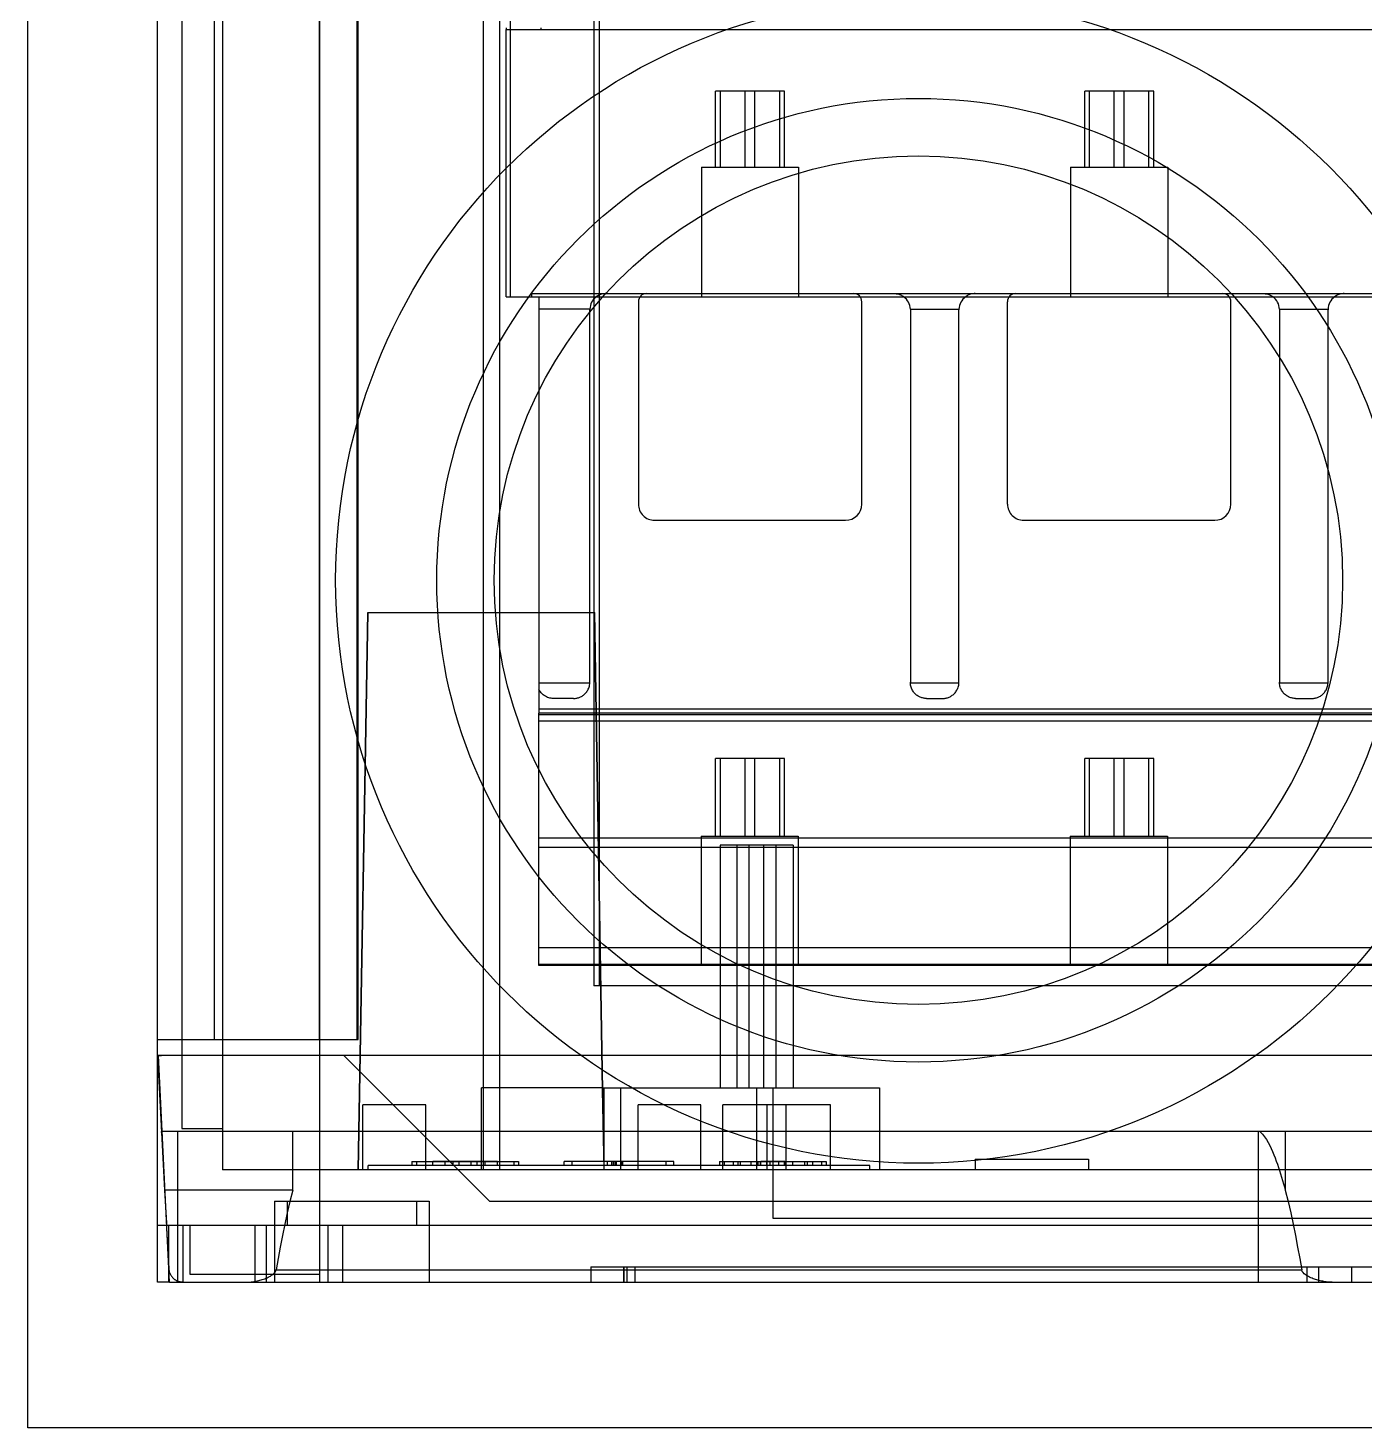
# Model space of a CAD drawing. Extents: x 0 to 226, y 0 to 271.
# Drawn here: x 0 to 82.5, y 0 to 86.4 of the extents above; entities that cross this region are included whole.
import ezdxf

# ---------------------------------------------------------------- set-up
doc = ezdxf.new("R2010")
doc.units = 0
doc.layers.add('-15N-THT. THIẾT BỊ ĐÓNG MỞ', color=40, linetype='CONTINUOUS')

# ---------------------------------------------------------------- blocks, each defined once
blk = doc.blocks.new('06 - N - SC VSD CHIẾU TRÊN ATV630D30~D45N4')
at = {"layer": '-15N-THT. THIẾT BỊ ĐÓNG MỞ'}
for p, q in [((-113.005, -271), (-113.005, -122.15)), ((-105, -262), (-105, -129)), ((-78.048, -129), (-78.048, -243.7)), ((-103.5, -131.85), (-103.5, -248)), ((-101.491, -247), (-101.491, -131.85)), ((-101.491, -247), (-101.491, -131.85)), ((-100.991, -131.85), (-100.991, -255.05)), ((-95, -131.5), (-95, -262)), ((-94.992, -247), (-94.992, -131.85)), ((-92.671, -247), (-92.671, -131.85)), ((-92.61, -247), (-92.61, -131.85)), ((-84.884, -131.85), (-84.884, -255.05)), ((-83.884, -131.85), (-83.884, -255.05)), ((-83.221, -152.15), (-83.221, -201.15)), ((-77.714, -153.712), (-77.714, -243.7)), ((-83.471, -201.15), (-83.471, -184.65)), ((-83.471, -184.65), (101.088, -184.65)), ((-81.3, -184.65), (-81.3, -184.55)), ((-81.3, -184.65), (-81.3, -184.65)), ((-66.267, -188.45), (-70.533, -188.45)), ((-70.533, -193.15), (-70.533, -188.45)), ((-70.233, -193.15), (-70.233, -188.45)), ((-68.701, -193.15), (-68.701, -188.45)), ((-68.099, -193.15), (-68.099, -188.45)), ((-66.567, -193.15), (-66.567, -188.45)), ((-66.267, -193.15), (-66.267, -188.45)), ((-43.467, -188.45), (-47.733, -188.45)), ((-47.733, -193.15), (-47.733, -188.45)), ((-47.433, -193.15), (-47.433, -188.45)), ((-45.901, -193.15), (-45.901, -188.45)), ((-45.299, -193.15), (-45.299, -188.45)), ((-43.767, -193.15), (-43.767, -188.45)), ((-43.467, -193.15), (-43.467, -188.45)), ((-71.4, -193.15), (-65.4, -193.15)), ((-71.4, -193.15), (-71.4, -201.15)), ((-65.4, -193.15), (-65.4, -201.15)), ((-48.6, -193.15), (-42.6, -193.15)), ((-48.6, -193.15), (-48.6, -201.15)), ((-42.6, -193.15), (-42.6, -201.15)), ((-83.471, -201.15), (101.088, -201.15)), ((-81.9, -200.95), (13.1, -200.95)), ((-81.9, -200.95), (-81.9, -201.15)), ((-81.9, -201.15), (-81.9, -201.15)), ((-81.45, -201.15), (-81.45, -201.15)), ((-81.45, -201.15), (-81.45, -226.85)), ((-77.849, -201.114), (-77.9, -201.15)), ((-77.9, -201.15), (-77.9, -201.15)), ((-77.798, -201.082), (-77.849, -201.114)), ((-77.745, -201.054), (-77.798, -201.082)), ((-77.691, -201.029), (-77.745, -201.054)), ((-77.637, -201.008), (-77.691, -201.029)), ((-77.581, -200.99), (-77.637, -201.008)), ((-77.526, -200.975), (-77.581, -200.99)), ((-77.47, -200.964), (-77.526, -200.975)), ((-77.413, -200.956), (-77.47, -200.964)), ((-77.357, -200.952), (-77.413, -200.956)), ((-77.3, -200.95), (-77.357, -200.952)), ((-77.3, -200.95), (-77.3, -200.95)), ((-74.8, -200.95), (-74.8, -200.95)), ((-62, -200.95), (-62, -200.95)), ((-59.5, -200.95), (-59.5, -200.95)), ((-59.5, -200.95), (-59.443, -200.952)), ((-59.443, -200.952), (-59.387, -200.956)), ((-59.387, -200.956), (-59.33, -200.964)), ((-59.33, -200.964), (-59.274, -200.975)), ((-59.274, -200.975), (-59.219, -200.99)), ((-59.219, -200.99), (-59.163, -201.008)), ((-59.163, -201.008), (-59.109, -201.029)), ((-59.109, -201.029), (-59.055, -201.054)), ((-59.055, -201.054), (-59.002, -201.082)), ((-59.002, -201.082), (-58.951, -201.114)), ((-58.951, -201.114), (-58.9, -201.15)), ((-58.9, -201.15), (-58.9, -201.15)), ((-55.049, -201.114), (-55.1, -201.15)), ((-55.1, -201.15), (-55.1, -201.15)), ((-54.998, -201.082), (-55.049, -201.114)), ((-54.945, -201.054), (-54.998, -201.082)), ((-54.891, -201.029), (-54.945, -201.054)), ((-54.837, -201.008), (-54.891, -201.029)), ((-54.781, -200.99), (-54.837, -201.008)), ((-54.726, -200.975), (-54.781, -200.99)), ((-54.67, -200.964), (-54.726, -200.975)), ((-54.613, -200.956), (-54.67, -200.964)), ((-54.557, -200.952), (-54.613, -200.956)), ((-54.5, -200.95), (-54.557, -200.952)), ((-54.5, -200.95), (-54.5, -200.95)), ((-52, -200.95), (-52, -200.95)), ((-39.2, -200.95), (-39.2, -200.95)), ((-36.7, -200.95), (-36.7, -200.95)), ((-36.7, -200.95), (-36.643, -200.952)), ((-36.643, -200.952), (-36.587, -200.956)), ((-36.587, -200.956), (-36.53, -200.964)), ((-36.53, -200.964), (-36.474, -200.975)), ((-36.474, -200.975), (-36.419, -200.99)), ((-36.419, -200.99), (-36.363, -201.008)), ((-36.363, -201.008), (-36.309, -201.029)), ((-36.309, -201.029), (-36.255, -201.054)), ((-36.255, -201.054), (-36.202, -201.082)), ((-36.202, -201.082), (-36.151, -201.114)), ((-36.151, -201.114), (-36.1, -201.15)), ((-36.1, -201.15), (-36.1, -201.15)), ((-32.249, -201.114), (-32.3, -201.15)), ((-32.3, -201.15), (-32.3, -201.15)), ((-32.198, -201.082), (-32.249, -201.114)), ((-32.145, -201.054), (-32.198, -201.082)), ((-32.091, -201.029), (-32.145, -201.054)), ((-32.037, -201.008), (-32.091, -201.029)), ((-31.981, -200.99), (-32.037, -201.008)), ((-31.926, -200.975), (-31.981, -200.99)), ((-31.87, -200.964), (-31.926, -200.975)), ((-31.813, -200.956), (-31.87, -200.964)), ((-31.757, -200.952), (-31.813, -200.956)), ((-31.7, -200.95), (-31.757, -200.952)), ((-31.7, -200.95), (-31.7, -200.95)), ((-78.299, -201.915), (-81.45, -201.915)), ((-78.299, -201.915), (-78.3, -201.92)), ((-78.3, -201.92), (-78.3, -201.925)), ((-78.3, -201.925), (-78.3, -201.93)), ((-78.3, -201.93), (-78.3, -201.935)), ((-78.3, -201.935), (-78.3, -201.94)), ((-78.3, -201.94), (-78.3, -201.945)), ((-78.3, -201.945), (-78.3, -201.95)), ((-78.3, -224.95), (-78.3, -201.95)), ((-78.3, -201.95), (-78.3, -201.95)), ((-75.3, -201.45), (-75.3, -213.95)), ((-75.3, -201.45), (-75.3, -201.45)), ((-75.3, -201.95), (-75.3, -201.95)), ((-61.5, -201.45), (-61.5, -201.45)), ((-61.5, -213.95), (-61.5, -201.45)), ((-61.5, -201.95), (-61.5, -201.95)), ((-58.501, -201.915), (-55.499, -201.915)), ((-58.501, -201.915), (-58.5, -201.92)), ((-58.5, -201.92), (-58.5, -201.925)), ((-58.5, -201.925), (-58.5, -201.93)), ((-58.5, -201.93), (-58.5, -201.935)), ((-58.5, -201.935), (-58.5, -201.94)), ((-58.5, -201.94), (-58.5, -201.945)), ((-58.5, -201.945), (-58.5, -201.95)), ((-58.5, -201.95), (-58.5, -224.95)), ((-58.5, -201.95), (-58.5, -201.95)), ((-55.499, -201.915), (-55.5, -201.92)), ((-55.5, -201.92), (-55.5, -201.925)), ((-55.5, -201.925), (-55.5, -201.93)), ((-55.5, -201.93), (-55.5, -201.935)), ((-55.5, -201.935), (-55.5, -201.94)), ((-55.5, -201.94), (-55.5, -201.945)), ((-55.5, -201.945), (-55.5, -201.95)), ((-55.5, -224.95), (-55.5, -201.95)), ((-55.5, -201.95), (-55.5, -201.95)), ((-52.5, -213.95), (-52.5, -201.45)), ((-52.5, -201.45), (-52.5, -201.45)), ((-38.7, -201.45), (-38.7, -201.45)), ((-38.7, -213.95), (-38.7, -201.45)), ((-38.7, -201.95), (-38.7, -201.95)), ((-35.701, -201.915), (-32.699, -201.915)), ((-35.701, -201.915), (-35.7, -201.92)), ((-35.7, -201.92), (-35.7, -201.925)), ((-35.7, -201.925), (-35.7, -201.93)), ((-35.7, -201.93), (-35.7, -201.935)), ((-35.7, -201.935), (-35.7, -201.94)), ((-35.7, -201.94), (-35.7, -201.945)), ((-35.7, -201.945), (-35.7, -201.95)), ((-35.7, -201.95), (-35.7, -224.95)), ((-35.7, -201.95), (-35.7, -201.95)), ((-32.699, -201.915), (-32.7, -201.92)), ((-32.7, -201.92), (-32.7, -201.925)), ((-32.7, -201.925), (-32.7, -201.93)), ((-32.7, -201.93), (-32.7, -201.935)), ((-32.7, -201.935), (-32.7, -201.94)), ((-32.7, -201.94), (-32.7, -201.945)), ((-32.7, -201.945), (-32.7, -201.95)), ((-32.7, -224.95), (-32.7, -201.95)), ((-32.7, -201.95), (-32.7, -201.95)), ((-75.3, -213.95), (-75.3, -213.95)), ((-61.5, -213.95), (-61.5, -213.95)), ((-52.5, -213.95), (-52.5, -213.95)), ((-38.7, -213.95), (-38.7, -213.95)), ((-74.3, -214.95), (-62.5, -214.95)), ((-74.3, -214.95), (-74.3, -214.95)), ((-62.5, -214.95), (-62.5, -214.95)), ((-51.5, -214.95), (-39.7, -214.95)), ((-51.5, -214.95), (-51.5, -214.95)), ((-39.7, -214.95), (-39.7, -214.95)), ((-94, -218.65), (-94, -218.65)), ((-87.75, -218.65), (-87.75, -218.65)), ((-84.2, -218.65), (-84.2, -218.65)), ((-31.8, -218.65), (-31.8, -218.65)), ((-92.606, -255.05), (-92.005, -220.65)), ((-92.591, -255.05), (-92, -220.65)), ((-92.005, -220.65), (-92.005, -220.65)), ((-92.005, -220.65), (-92, -220.65)), ((-92, -220.65), (-92, -220.65)), ((-92, -220.65), (-78, -220.65)), ((-78.005, -220.65), (-78.005, -220.65)), ((-77.922, -225.564), (-78.005, -220.65)), ((-78, -220.65), (-78, -220.65)), ((-77.916, -225.564), (-78, -220.65)), ((-81.45, -224.985), (-78.301, -224.985)), ((-81.406, -225.467), (-81.45, -225.386)), ((-81.45, -225.386), (-81.45, -225.386)), ((-81.356, -225.542), (-81.406, -225.467)), ((-81.301, -225.61), (-81.356, -225.542)), ((-81.242, -225.671), (-81.301, -225.61)), ((-78.602, -225.666), (-78.562, -225.625)), ((-78.562, -225.625), (-78.524, -225.58)), ((-78.524, -225.58), (-78.488, -225.533)), ((-78.488, -225.533), (-78.454, -225.483)), ((-78.454, -225.483), (-78.423, -225.43)), ((-78.423, -225.43), (-78.394, -225.373)), ((-78.394, -225.373), (-78.369, -225.314)), ((-78.369, -225.314), (-78.347, -225.252)), ((-78.347, -225.252), (-78.329, -225.188)), ((-78.329, -225.188), (-78.315, -225.122)), ((-78.315, -225.122), (-78.305, -225.054)), ((-78.305, -225.054), (-78.301, -224.985)), ((-78.301, -224.985), (-78.3, -224.98)), ((-78.3, -224.955), (-78.3, -224.95)), ((-78.3, -224.95), (-78.3, -224.95)), ((-78.3, -224.96), (-78.3, -224.955)), ((-78.3, -224.965), (-78.3, -224.96)), ((-78.3, -224.97), (-78.3, -224.965)), ((-78.3, -224.975), (-78.3, -224.97)), ((-78.3, -224.98), (-78.3, -224.975)), ((-77.839, -230.479), (-77.922, -225.564)), ((-77.831, -230.479), (-77.916, -225.564)), ((-58.5, -224.956), (-58.5, -224.95)), ((-58.5, -224.95), (-58.5, -224.95)), ((-58.5, -224.962), (-58.5, -224.956)), ((-58.5, -224.967), (-58.5, -224.962)), ((-58.5, -224.973), (-58.5, -224.967)), ((-58.5, -224.979), (-58.5, -224.973)), ((-58.499, -224.985), (-58.5, -224.979)), ((-58.495, -225.054), (-58.499, -224.985)), ((-58.499, -224.985), (-55.501, -224.985)), ((-58.485, -225.122), (-58.495, -225.054)), ((-58.471, -225.188), (-58.485, -225.122)), ((-58.453, -225.252), (-58.471, -225.188)), ((-58.431, -225.314), (-58.453, -225.252)), ((-58.406, -225.373), (-58.431, -225.314)), ((-58.377, -225.43), (-58.406, -225.373)), ((-58.346, -225.483), (-58.377, -225.43)), ((-58.312, -225.533), (-58.346, -225.483)), ((-58.276, -225.58), (-58.312, -225.533)), ((-58.238, -225.625), (-58.276, -225.58)), ((-58.198, -225.666), (-58.238, -225.625)), ((-55.778, -225.642), (-55.738, -225.598)), ((-55.738, -225.598), (-55.7, -225.55)), ((-55.7, -225.55), (-55.664, -225.499)), ((-55.664, -225.499), (-55.631, -225.444)), ((-55.631, -225.444), (-55.6, -225.387)), ((-55.6, -225.387), (-55.573, -225.326)), ((-55.573, -225.326), (-55.55, -225.262)), ((-55.55, -225.262), (-55.531, -225.196)), ((-55.531, -225.196), (-55.516, -225.127)), ((-55.516, -225.127), (-55.506, -225.056)), ((-55.506, -225.056), (-55.501, -224.985)), ((-55.501, -224.985), (-55.5, -224.98)), ((-55.5, -224.955), (-55.5, -224.95)), ((-55.5, -224.95), (-55.5, -224.95)), ((-55.5, -224.96), (-55.5, -224.955)), ((-55.5, -224.965), (-55.5, -224.96)), ((-55.5, -224.97), (-55.5, -224.965)), ((-55.5, -224.975), (-55.5, -224.97)), ((-55.5, -224.98), (-55.5, -224.975)), ((-35.7, -224.956), (-35.7, -224.95)), ((-35.7, -224.95), (-35.7, -224.95)), ((-35.7, -224.962), (-35.7, -224.956)), ((-35.7, -224.967), (-35.7, -224.962)), ((-35.7, -224.973), (-35.7, -224.967)), ((-35.7, -224.979), (-35.7, -224.973)), ((-35.699, -224.985), (-35.7, -224.979)), ((-35.694, -225.056), (-35.699, -224.985)), ((-35.699, -224.985), (-32.701, -224.985)), ((-35.684, -225.127), (-35.694, -225.056)), ((-35.669, -225.196), (-35.684, -225.127)), ((-35.65, -225.262), (-35.669, -225.196)), ((-35.627, -225.326), (-35.65, -225.262)), ((-35.6, -225.387), (-35.627, -225.326)), ((-35.569, -225.444), (-35.6, -225.387)), ((-35.536, -225.499), (-35.569, -225.444)), ((-35.5, -225.55), (-35.536, -225.499)), ((-35.462, -225.598), (-35.5, -225.55)), ((-35.422, -225.642), (-35.462, -225.598)), ((-33.002, -225.666), (-32.962, -225.625)), ((-32.962, -225.625), (-32.924, -225.58)), ((-32.924, -225.58), (-32.888, -225.533)), ((-32.888, -225.533), (-32.854, -225.483)), ((-32.854, -225.483), (-32.823, -225.43)), ((-32.823, -225.43), (-32.794, -225.373)), ((-32.794, -225.373), (-32.769, -225.314)), ((-32.769, -225.314), (-32.747, -225.252)), ((-32.747, -225.252), (-32.729, -225.188)), ((-32.729, -225.188), (-32.715, -225.122)), ((-32.715, -225.122), (-32.705, -225.054)), ((-32.705, -225.054), (-32.701, -224.985)), ((-32.701, -224.985), (-32.7, -224.979)), ((-32.7, -224.956), (-32.7, -224.95)), ((-32.7, -224.95), (-32.7, -224.95)), ((-32.7, -224.962), (-32.7, -224.956)), ((-32.7, -224.967), (-32.7, -224.962)), ((-32.7, -224.973), (-32.7, -224.967)), ((-32.7, -224.979), (-32.7, -224.973)), ((-81.18, -225.726), (-81.242, -225.671)), ((-81.115, -225.775), (-81.18, -225.726)), ((-81.048, -225.817), (-81.115, -225.775)), ((-80.979, -225.853), (-81.048, -225.817)), ((-80.909, -225.884), (-80.979, -225.853)), ((-80.838, -225.908), (-80.909, -225.884)), ((-80.767, -225.927), (-80.838, -225.908)), ((-80.695, -225.94), (-80.767, -225.927)), ((-80.623, -225.947), (-80.695, -225.94)), ((-80.55, -225.95), (-80.623, -225.947)), ((-79.3, -225.95), (-80.55, -225.95)), ((-80.55, -225.95), (-80.55, -225.95)), ((-79.3, -225.95), (-79.251, -225.949)), ((-79.3, -225.95), (-79.3, -225.95)), ((-79.251, -225.949), (-79.202, -225.945)), ((-79.202, -225.945), (-79.153, -225.939)), ((-79.153, -225.939), (-79.105, -225.931)), ((-79.105, -225.931), (-79.056, -225.92)), ((-79.056, -225.92), (-79.008, -225.907)), ((-79.008, -225.907), (-78.96, -225.891)), ((-78.96, -225.891), (-78.913, -225.872)), ((-78.913, -225.872), (-78.866, -225.851)), ((-78.866, -225.851), (-78.82, -225.827)), ((-78.82, -225.827), (-78.774, -225.801)), ((-78.774, -225.801), (-78.729, -225.771)), ((-78.729, -225.771), (-78.686, -225.739)), ((-78.686, -225.739), (-78.643, -225.704)), ((-78.643, -225.704), (-78.602, -225.666)), ((-58.157, -225.704), (-58.198, -225.666)), ((-58.114, -225.739), (-58.157, -225.704)), ((-58.071, -225.771), (-58.114, -225.739)), ((-58.026, -225.801), (-58.071, -225.771)), ((-57.98, -225.827), (-58.026, -225.801)), ((-57.934, -225.851), (-57.98, -225.827)), ((-57.887, -225.872), (-57.934, -225.851)), ((-57.839, -225.891), (-57.887, -225.872)), ((-57.792, -225.907), (-57.839, -225.891)), ((-57.743, -225.92), (-57.792, -225.907)), ((-57.695, -225.931), (-57.743, -225.92)), ((-57.646, -225.939), (-57.695, -225.931)), ((-57.598, -225.945), (-57.646, -225.939)), ((-57.549, -225.949), (-57.598, -225.945)), ((-57.5, -225.95), (-57.549, -225.949)), ((-57.5, -225.95), (-56.5, -225.95)), ((-57.5, -225.95), (-57.5, -225.95)), ((-56.5, -225.95), (-56.449, -225.949)), ((-56.5, -225.95), (-56.5, -225.95)), ((-56.449, -225.949), (-56.399, -225.945)), ((-56.399, -225.945), (-56.348, -225.938)), ((-56.348, -225.938), (-56.297, -225.929)), ((-56.297, -225.929), (-56.247, -225.918)), ((-56.247, -225.918), (-56.197, -225.903)), ((-56.197, -225.903), (-56.148, -225.886)), ((-56.148, -225.886), (-56.099, -225.866)), ((-56.099, -225.866), (-56.05, -225.843)), ((-56.05, -225.843), (-56.002, -225.817)), ((-56.002, -225.817), (-55.955, -225.789)), ((-55.955, -225.789), (-55.909, -225.757)), ((-55.909, -225.757), (-55.864, -225.722)), ((-55.864, -225.722), (-55.82, -225.684)), ((-55.82, -225.684), (-55.778, -225.642)), ((-35.38, -225.684), (-35.422, -225.642)), ((-35.336, -225.722), (-35.38, -225.684)), ((-35.291, -225.757), (-35.336, -225.722)), ((-35.245, -225.789), (-35.291, -225.757)), ((-35.198, -225.817), (-35.245, -225.789)), ((-35.15, -225.843), (-35.198, -225.817)), ((-35.101, -225.866), (-35.15, -225.843)), ((-35.052, -225.886), (-35.101, -225.866)), ((-35.003, -225.903), (-35.052, -225.886)), ((-34.953, -225.918), (-35.003, -225.903)), ((-34.903, -225.929), (-34.953, -225.918)), ((-34.852, -225.938), (-34.903, -225.929)), ((-34.801, -225.945), (-34.852, -225.938)), ((-34.751, -225.949), (-34.801, -225.945)), ((-34.7, -225.95), (-34.751, -225.949)), ((-34.7, -225.95), (-33.7, -225.95)), ((-34.7, -225.95), (-34.7, -225.95)), ((-33.7, -225.95), (-33.651, -225.949)), ((-33.7, -225.95), (-33.7, -225.95)), ((-33.651, -225.949), (-33.602, -225.945)), ((-33.602, -225.945), (-33.554, -225.939)), ((-33.554, -225.939), (-33.505, -225.931)), ((-33.505, -225.931), (-33.457, -225.92)), ((-33.457, -225.92), (-33.408, -225.907)), ((-33.408, -225.907), (-33.361, -225.891)), ((-33.361, -225.891), (-33.313, -225.872)), ((-33.313, -225.872), (-33.266, -225.851)), ((-33.266, -225.851), (-33.22, -225.827)), ((-33.22, -225.827), (-33.174, -225.801)), ((-33.174, -225.801), (-33.129, -225.771)), ((-33.129, -225.771), (-33.086, -225.739)), ((-33.086, -225.739), (-33.043, -225.704)), ((-33.043, -225.704), (-33.002, -225.666)), ((-81.45, -226.593), (13.083, -226.593)), ((-81.45, -226.85), (-81.45, -226.85)), ((13.1, -226.85), (-81.45, -226.85)), ((-81.45, -242.45), (-81.45, -226.85)), ((-81.45, -226.95), (13.1, -226.95)), ((13.1, -227.35), (-81.45, -227.35)), ((-66.267, -229.65), (-70.533, -229.65)), ((-70.533, -234.45), (-70.533, -229.65)), ((-70.233, -234.45), (-70.233, -229.65)), ((-68.701, -234.45), (-68.701, -229.65)), ((-68.099, -234.45), (-68.099, -229.65)), ((-66.567, -234.45), (-66.567, -229.65)), ((-66.267, -234.45), (-66.267, -229.65)), ((-43.467, -229.65), (-47.733, -229.65)), ((-47.733, -234.45), (-47.733, -229.65)), ((-47.433, -234.45), (-47.433, -229.65)), ((-45.901, -234.45), (-45.901, -229.65)), ((-45.299, -234.45), (-45.299, -229.65)), ((-43.767, -234.45), (-43.767, -229.65)), ((-43.467, -234.45), (-43.467, -229.65)), ((-77.673, -240.307), (-77.839, -230.479)), ((-77.662, -240.307), (-77.831, -230.479)), ((-81.45, -234.55), (13.1, -234.55)), ((-71.425, -234.45), (-65.425, -234.45)), ((-71.425, -234.45), (-71.425, -242.45)), ((-65.746, -235), (-70.254, -235)), ((-70.254, -235), (-70.254, -250)), ((-69.204, -235), (-69.204, -235)), ((-69.204, -250), (-69.204, -235)), ((-68.454, -250), (-68.454, -235)), ((-67.546, -250), (-67.546, -235)), ((-66.796, -235), (-66.796, -235)), ((-66.796, -250), (-66.796, -235)), ((-65.746, -235), (-65.746, -250)), ((-65.425, -234.45), (-65.425, -242.45)), ((-48.625, -234.45), (-42.625, -234.45)), ((-48.625, -234.45), (-48.625, -242.45)), ((-42.625, -234.45), (-42.625, -242.45)), ((13.1, -235.15), (-81.45, -235.15)), ((-77.59, -245.221), (-77.673, -240.307)), ((-77.578, -245.221), (-77.662, -240.307)), ((13.1, -241.35), (-81.45, -241.35)), ((-81.45, -242.35), (13.1, -242.35)), ((13.1, -242.45), (-81.45, -242.45)), ((-81.45, -242.45), (-81.45, -242.45)), ((-78.048, -243.7), (-78.048, -243.7)), ((78.038, -243.7), (-78.048, -243.7)), ((-77.507, -250.136), (-77.59, -245.221)), ((-77.493, -250.136), (-77.578, -245.221)), ((-105, -247), (-105, -247)), ((-105, -247), (-92.61, -247)), ((-103.5, -247), (-103.5, -247)), ((-101.491, -247), (-100.991, -247)), ((-101.491, -247), (-101.491, -247)), ((-100.991, -247), (-100.991, -247)), ((-105, -248), (-104.564, -256.321)), ((104.99, -248), (-105, -248)), ((-105, -248), (-105, -248)), ((-104.948, -248), (-104.948, -248)), ((-104.264, -262), (-104.948, -248)), ((-104.948, -248), (-104.757, -248)), ((-103.5, -248), (-103.5, -252.51)), ((-103.5, -248), (-103.5, -248)), ((-93.5, -248), (-93.5, -248)), ((-93.5, -248), (-84.5, -257)), ((-85, -255.05), (-85, -250)), ((-77.496, -250), (-85, -250)), ((-85, -250), (-85, -250)), ((-77.509, -250), (-77.509, -250)), ((-77.424, -255.05), (-77.507, -250.136)), ((-77.496, -250), (-60.409, -250)), ((-77.496, -250), (-77.496, -250)), ((-77.409, -255.05), (-77.493, -250.136)), ((-77.409, -255.05), (-77.409, -250)), ((-76.409, -250), (-76.409, -255.05)), ((-69.204, -250), (-69.204, -250)), ((-68, -250), (-68, -255.05)), ((-66.991, -250), (-66.991, -255.05)), ((-66.796, -250), (-66.796, -250)), ((-60.409, -250), (-60.409, -255.05)), ((-92.312, -251.05), (-92.312, -251.05)), ((-88.438, -251.05), (-92.312, -251.05)), ((-92.312, -255.05), (-92.312, -251.05)), ((-88.438, -251.05), (-88.438, -251.05)), ((-88.438, -255.05), (-88.438, -251.05)), ((-75.312, -251.05), (-75.312, -251.05)), ((-71.438, -251.05), (-75.312, -251.05)), ((-75.312, -255.05), (-75.312, -251.05)), ((-71.438, -251.05), (-71.438, -251.05)), ((-71.438, -255.05), (-71.438, -251.05)), ((-63.432, -251.05), (-70.079, -251.05)), ((-70.079, -255.05), (-70.079, -251.05)), ((-67.339, -255.05), (-67.339, -251.05)), ((-66.172, -255.05), (-66.172, -251.05)), ((-63.432, -255.05), (-63.432, -251.05)), ((-104.754, -252.7), (-104.754, -252.7)), ((-15, -252.7), (-104.754, -252.7)), ((-104.751, -252.752), (-104.751, -252.7)), ((-103.752, -261.933), (-103.752, -252.7)), ((-103.5, -252.51), (-100.991, -252.51)), ((-96.655, -256.321), (-96.655, -252.7)), ((-36.905, -252.7), (-36.986, -252.7)), ((-36.986, -262), (-36.986, -252.7)), ((-36.905, -252.7), (-36.756, -252.849)), ((-36.756, -252.849), (-36.625, -253.013)), ((-36.625, -253.013), (-36.508, -253.187)), ((-36.508, -253.187), (-36.401, -253.368)), ((-35.345, -252.7), (-35.345, -256.321)), ((-36.401, -253.368), (-36.302, -253.554)), ((-36.302, -253.554), (-36.211, -253.744)), ((-36.211, -253.744), (-36.125, -253.934)), ((-36.125, -253.934), (-36.045, -254.126)), ((-36.045, -254.126), (-35.969, -254.319)), ((-61, -254.8), (-92, -254.8)), ((-92, -254.8), (-92, -254.8)), ((-92, -255.05), (-92, -254.8)), ((-89.291, -254.55), (-82.709, -254.55)), ((-89.291, -254.55), (-89.291, -254.8)), ((-89.009, -254.55), (-89.009, -254.8)), ((-84.009, -254.55), (-87.991, -254.55)), ((-87.991, -254.55), (-87.991, -254.55)), ((-87.991, -254.8), (-87.991, -254.55)), ((-87.991, -254.8), (-87.991, -254.8)), ((-87.241, -254.55), (-87.241, -254.55)), ((-87.241, -254.8), (-87.241, -254.55)), ((-87.241, -254.8), (-87.241, -254.8)), ((-86.741, -254.55), (-86.741, -254.55)), ((-86.741, -254.8), (-86.741, -254.55)), ((-86.741, -254.8), (-86.741, -254.8)), ((-86.366, -254.55), (-86.366, -254.55)), ((-86.366, -254.8), (-86.366, -254.55)), ((-86.366, -254.8), (-86.366, -254.8)), ((-85.634, -254.55), (-85.634, -254.55)), ((-85.634, -254.8), (-85.634, -254.55)), ((-85.634, -254.8), (-85.634, -254.8)), ((-85.259, -254.55), (-85.259, -254.55)), ((-85.259, -254.8), (-85.259, -254.55)), ((-85.259, -254.8), (-85.259, -254.8)), ((-84.759, -254.55), (-84.759, -254.55)), ((-84.759, -254.8), (-84.759, -254.55)), ((-84.759, -254.8), (-84.759, -254.8)), ((-84.009, -254.55), (-84.009, -254.55)), ((-84.009, -254.8), (-84.009, -254.55)), ((-84.009, -254.8), (-84.009, -254.8)), ((-82.991, -254.55), (-82.991, -254.8)), ((-82.709, -254.55), (-82.709, -254.8)), ((-79.881, -254.55), (-79.881, -254.55)), ((-73.109, -254.55), (-79.881, -254.55)), ((-79.881, -254.8), (-79.881, -254.55)), ((-79.881, -254.8), (-79.881, -254.8)), ((-79.409, -254.55), (-79.409, -254.55)), ((-79.409, -254.55), (-79.409, -254.8)), ((-79.409, -254.8), (-79.409, -254.8)), ((-77.232, -254.55), (-77.232, -254.8)), ((-76.968, -254.55), (-76.968, -254.8)), ((-76.859, -254.55), (-76.859, -254.8)), ((-76.741, -254.55), (-76.741, -254.55)), ((-76.741, -254.8), (-76.741, -254.55)), ((-76.741, -254.8), (-76.741, -254.8)), ((-76.671, -254.55), (-76.671, -254.8)), ((-76.329, -254.8), (-76.329, -254.55)), ((-76.259, -254.55), (-76.259, -254.55)), ((-76.259, -254.8), (-76.259, -254.55)), ((-76.259, -254.8), (-76.259, -254.8)), ((-73.591, -254.8), (-73.591, -254.55)), ((-73.591, -254.55), (-73.591, -254.55)), ((-73.591, -254.8), (-73.591, -254.8)), ((-73.109, -254.55), (-73.109, -254.55)), ((-73.109, -254.8), (-73.109, -254.55)), ((-73.109, -254.8), (-73.109, -254.8)), ((-70.291, -254.55), (-63.709, -254.55)), ((-70.291, -254.55), (-70.291, -254.8)), ((-70.009, -254.55), (-70.009, -254.8)), ((-69.452, -254.55), (-69.452, -254.8)), ((-69.142, -254.8), (-69.142, -254.55)), ((-68.991, -254.8), (-68.991, -254.55)), ((-68.991, -254.55), (-68.991, -254.55)), ((-68.991, -254.8), (-68.991, -254.8)), ((-68.342, -254.8), (-68.342, -254.55)), ((-67.901, -254.8), (-67.901, -254.55)), ((-67.767, -254.8), (-67.767, -254.55)), ((-66.259, -254.55), (-67.741, -254.55)), ((-67.741, -254.55), (-67.741, -254.55)), ((-67.741, -254.8), (-67.741, -254.55)), ((-67.741, -254.8), (-67.741, -254.8)), ((-67.366, -254.8), (-67.366, -254.55)), ((-67.366, -254.55), (-67.366, -254.55)), ((-67.366, -254.8), (-67.366, -254.8)), ((-67.151, -254.8), (-67.151, -254.55)), ((-66.634, -254.55), (-66.634, -254.55)), ((-66.634, -254.8), (-66.634, -254.55)), ((-66.634, -254.8), (-66.634, -254.8)), ((-66.278, -254.8), (-66.278, -254.55)), ((-66.259, -254.55), (-66.259, -254.55)), ((-66.259, -254.8), (-66.259, -254.55)), ((-66.259, -254.8), (-66.259, -254.8)), ((-65.759, -254.55), (-65.759, -254.55)), ((-65.759, -254.8), (-65.759, -254.55)), ((-65.759, -254.8), (-65.759, -254.8)), ((-65.009, -254.8), (-65.009, -254.55)), ((-65.009, -254.55), (-65.009, -254.55)), ((-65.009, -254.8), (-65.009, -254.8)), ((-64.858, -254.8), (-64.858, -254.55)), ((-64.548, -254.55), (-64.548, -254.8)), ((-63.991, -254.55), (-63.991, -254.8)), ((-63.709, -254.55), (-63.709, -254.8)), ((-61, -254.8), (-61, -254.8)), ((-61, -255.05), (-61, -254.8)), ((-54.5, -254.4), (-47.5, -254.4)), ((-54.5, -254.4), (-54.5, -255.05)), ((-47.5, -254.4), (-47.5, -255.05)), ((-35.969, -254.319), (-35.896, -254.513)), ((-35.896, -254.513), (-35.827, -254.709)), ((-35.827, -254.709), (-35.76, -254.907)), ((-35.76, -254.907), (-35.695, -255.106)), ((-100.991, -255.05), (-100.991, -255.05)), ((9.837, -255.05), (-100.991, -255.05)), ((-92.606, -255.05), (-92.606, -255.05)), ((-92.591, -255.05), (-92.591, -255.05)), ((-92.312, -255.05), (-92.312, -255.05)), ((-92, -255.05), (-92, -255.05)), ((-88.438, -255.05), (-88.438, -255.05)), ((-85, -255.05), (-85, -255.05)), ((-84.884, -255.05), (-84.884, -255.05)), ((-77.424, -255.05), (-77.424, -255.05)), ((-77.409, -255.05), (-77.409, -255.05)), ((-75.312, -255.05), (-75.312, -255.05)), ((-71.438, -255.05), (-71.438, -255.05)), ((-67, -255.05), (-67, -255.05)), ((-67, -255.05), (-67, -258.05)), ((-61, -255.05), (-61, -255.05)), ((-35.695, -255.106), (-35.632, -255.307)), ((-35.632, -255.307), (-35.571, -255.509)), ((-35.571, -255.509), (-35.512, -255.711)), ((-35.512, -255.711), (-35.455, -255.914)), ((-104.564, -256.321), (-104.546, -256.661)), ((-96.655, -256.321), (-104.564, -256.321)), ((-104.546, -256.661), (-104.528, -256.999)), ((-96.655, -256.321), (-96.83, -257.014)), ((-35.455, -255.914), (-35.399, -256.118)), ((-35.399, -256.118), (-35.345, -256.321)), ((-35.345, -256.321), (-35.17, -257.014)), ((-104.528, -256.999), (-104.511, -257.337)), ((-104.511, -257.337), (-104.493, -257.674)), ((-97.773, -257), (-88.227, -257)), ((-97.773, -257), (-97.773, -262)), ((-97, -257), (-97, -258.5)), ((-96.83, -257.014), (-96.993, -257.712)), ((-89, -257), (-89, -258.5)), ((-88.227, -257), (-88.227, -262)), ((-84.5, -257), (-84.5, -257)), ((-84.5, -257), (28, -257)), ((-35.17, -257.014), (-35.007, -257.712)), ((-104.493, -257.674), (-104.475, -258.01)), ((-104.475, -258.01), (-104.458, -258.348)), ((-104.458, -258.348), (-104.44, -258.687)), ((-97.145, -258.413), (-97.287, -259.118)), ((-96.993, -257.712), (-97.145, -258.413)), ((-67, -258.05), (-67, -258.05)), ((-67, -258.05), (-18.333, -258.05)), ((-35.007, -257.712), (-34.856, -258.413)), ((-34.856, -258.413), (-34.713, -259.118)), ((-105, -258.5), (-105, -258.5)), ((-104.311, -258.5), (-105, -258.5)), ((-104.44, -258.687), (-104.422, -259.029)), ((-104.422, -259.029), (-104.404, -259.373)), ((-103.412, -258.5), (-104.311, -258.5)), ((-104.311, -262), (-104.311, -258.5)), ((103.402, -258.5), (-103.412, -258.5)), ((-103.412, -262), (-103.412, -258.5)), ((-103, -258.5), (-103, -261.5)), ((-99, -258.5), (-99, -262)), ((-98.287, -258.5), (-98.287, -262)), ((-97.287, -259.118), (-97.423, -259.824)), ((-94.461, -258.5), (-94.461, -258.5)), ((-94.461, -262), (-94.461, -258.5)), ((-94.461, -262), (-94.461, -258.5)), ((-93.563, -262), (-93.563, -258.5)), ((-34.713, -259.118), (-34.577, -259.824)), ((-104.404, -259.373), (-104.386, -259.721)), ((-104.386, -259.721), (-104.367, -260.073)), ((-104.367, -260.073), (-104.349, -260.428)), ((-97.423, -259.824), (-97.551, -260.532)), ((-34.577, -259.824), (-34.449, -260.532)), ((-104.349, -260.428), (-104.33, -260.787)), ((-104.33, -260.787), (-104.311, -261.147)), ((-97.551, -260.532), (-97.674, -261.242)), ((-78.244, -261.05), (-78.244, -262)), ((-78.244, -261.05), (78.234, -261.05)), ((-76.219, -261.05), (-76.219, -262)), ((-76.193, -261.05), (-76.193, -262)), ((-76.021, -261.05), (-76.021, -262)), ((-75.5, -262), (-75.5, -261.05)), ((-34.449, -260.532), (-34.326, -261.242)), ((-34, -261.05), (-34, -262)), ((-33.281, -261.05), (-33.281, -262)), ((-31.256, -261.05), (-31.256, -262)), ((-104.311, -261.147), (-104.303, -261.229)), ((-104.311, -261.147), (-104.311, -261.147)), ((-104.303, -261.229), (-104.29, -261.297)), ((-104.29, -261.297), (-104.275, -261.354)), ((-104.275, -261.354), (-104.259, -261.404)), ((-104.259, -261.404), (-104.242, -261.448)), ((-104.242, -261.448), (-104.224, -261.488)), ((-104.224, -261.488), (-104.206, -261.525)), ((-104.206, -261.525), (-104.187, -261.558)), ((-104.187, -261.558), (-104.167, -261.59)), ((-104.167, -261.59), (-104.147, -261.619)), ((-104.147, -261.619), (-104.127, -261.647)), ((-104.127, -261.647), (-104.106, -261.673)), ((-104.106, -261.673), (-104.085, -261.698)), ((-104.085, -261.698), (-104.064, -261.721)), ((-104.064, -261.721), (-104.042, -261.743)), ((-104.042, -261.743), (-104.019, -261.764)), ((-104.019, -261.764), (-103.997, -261.784)), ((-103.997, -261.784), (-103.974, -261.803)), ((-103.974, -261.803), (-103.95, -261.821)), ((-103.95, -261.821), (-103.927, -261.838)), ((-103.927, -261.838), (-103.903, -261.855)), ((-103.903, -261.855), (-103.878, -261.87)), ((-103.878, -261.87), (-103.854, -261.884)), ((-103.854, -261.884), (-103.829, -261.898)), ((-103.829, -261.898), (-103.804, -261.91)), ((-103.804, -261.91), (-103.778, -261.922)), ((-103.778, -261.922), (-103.752, -261.933)), ((-103.707, -261.95), (-103.752, -261.933)), ((-103, -261.5), (-95, -261.5)), ((-99.043, -261.956), (-98.97, -261.943)), ((-98.97, -261.943), (-98.897, -261.928)), ((-98.897, -261.928), (-98.824, -261.912)), ((-98.824, -261.912), (-98.75, -261.895)), ((-98.75, -261.895), (-98.677, -261.875)), ((-98.677, -261.875), (-98.603, -261.855)), ((-98.603, -261.855), (-98.53, -261.832)), ((-98.53, -261.832), (-98.457, -261.808)), ((-98.457, -261.808), (-98.383, -261.781)), ((-98.383, -261.781), (-98.31, -261.753)), ((-98.31, -261.753), (-98.238, -261.722)), ((-98.238, -261.722), (-98.165, -261.69)), ((-98.165, -261.69), (-98.094, -261.654)), ((-98.094, -261.654), (-98.023, -261.615)), ((-98.023, -261.615), (-97.953, -261.572)), ((-97.953, -261.572), (-97.885, -261.525)), ((-97.885, -261.525), (-97.819, -261.471)), ((-97.819, -261.471), (-97.759, -261.408)), ((-97.759, -261.408), (-97.706, -261.333)), ((-97.706, -261.333), (-97.674, -261.242)), ((-97.674, -261.242), (-34.326, -261.242)), ((-34.294, -261.333), (-34.326, -261.242)), ((-34.241, -261.408), (-34.294, -261.333)), ((-34.181, -261.471), (-34.241, -261.408)), ((-34.115, -261.525), (-34.181, -261.471)), ((-34.047, -261.572), (-34.115, -261.525)), ((-33.977, -261.615), (-34.047, -261.572)), ((-33.906, -261.654), (-33.977, -261.615)), ((-33.835, -261.69), (-33.906, -261.654)), ((-33.762, -261.722), (-33.835, -261.69)), ((-33.69, -261.753), (-33.762, -261.722)), ((-33.617, -261.781), (-33.69, -261.753)), ((-33.543, -261.808), (-33.617, -261.781)), ((-33.47, -261.832), (-33.543, -261.808)), ((-33.397, -261.855), (-33.47, -261.832)), ((-33.323, -261.875), (-33.397, -261.855)), ((-33.25, -261.895), (-33.323, -261.875)), ((-33.176, -261.912), (-33.25, -261.895)), ((-33.103, -261.928), (-33.176, -261.912)), ((-33.03, -261.943), (-33.103, -261.928)), ((-32.957, -261.956), (-33.03, -261.943)), ((-105, -262), (-105, -262)), ((-104.264, -262), (-105, -262)), ((-104.264, -262), (-104.264, -262)), ((-104.264, -262), (104.99, -262)), ((-103.661, -261.965), (-103.707, -261.95)), ((-103.613, -261.977), (-103.661, -261.965)), ((-103.564, -261.987), (-103.613, -261.977)), ((-103.515, -261.994), (-103.564, -261.987)), ((-103.464, -261.999), (-103.515, -261.994)), ((-103.412, -262), (-103.464, -261.999)), ((-103.412, -262), (-103.412, -262)), ((-99.55, -262), (-99.478, -261.999)), ((-99.478, -261.999), (-99.407, -261.996)), ((-99.407, -261.996), (-99.334, -261.992)), ((-99.334, -261.992), (-99.262, -261.985)), ((-99.262, -261.985), (-99.189, -261.977)), ((-99.189, -261.977), (-99.116, -261.967)), ((-99.116, -261.967), (-99.043, -261.956)), ((-94.461, -262), (-94.461, -262)), ((-32.884, -261.967), (-32.957, -261.956)), ((-32.811, -261.977), (-32.884, -261.967)), ((-32.738, -261.985), (-32.811, -261.977)), ((-32.666, -261.992), (-32.738, -261.985)), ((-32.593, -261.996), (-32.666, -261.992)), ((-32.522, -261.999), (-32.593, -261.996)), ((-32.45, -262), (-32.522, -261.999)), ((112.995, -271), (-113.005, -271))]:
    blk.add_line(p, q, dxfattribs=at)
for radius in [36, 29.75, 26.2]:
    blk.add_circle((-58, -218.65), radius, dxfattribs=at)
for centre, radius, start, end in [((-77.3, -201.95), 1, 126.86987, 178), ((-74.8, -201.45), 0.5, 89.99815, 180.00181), ((-62, -201.45), 0.5, 359.99565, 90.00434), ((-59.5, -201.95), 1, 2.00008, 53.13015), ((-54.5, -201.95), 1, 126.86987, 178), ((-52, -201.45), 0.5, 89.99998, 179.99998), ((-39.2, -201.45), 0.5, 359.99565, 90.00434), ((-36.7, -201.95), 1, 2.00008, 53.13015), ((-31.7, -201.95), 1, 126.86987, 178), ((-74.3, -213.95), 1, 179.99998, 270.00002), ((-62.5, -213.95), 1, 270.00002, 0), ((-51.5, -213.95), 1, 179.99998, 270.00002), ((-39.7, -213.95), 1, 270.00002, 0)]:
    blk.add_arc(centre, radius, start, end, dxfattribs=at)
at = {"layer": '-15N-THT. THIẾT BỊ ĐÓNG MỞ', "extrusion": (0, 0, -1)}
blk.add_ellipse((-83.469, -185.55), major_axis=(0, -1), ratio=0.003219, start_param=3.141593, end_param=3.592614, dxfattribs=at)

msp = doc.modelspace()

# ---------------------------------------------------------------- block references
msp.add_blockref('06 - N - SC VSD CHIẾU TRÊN ATV630D30~D45N4', (113.005, 271))

doc.saveas('drawing.dxf')
